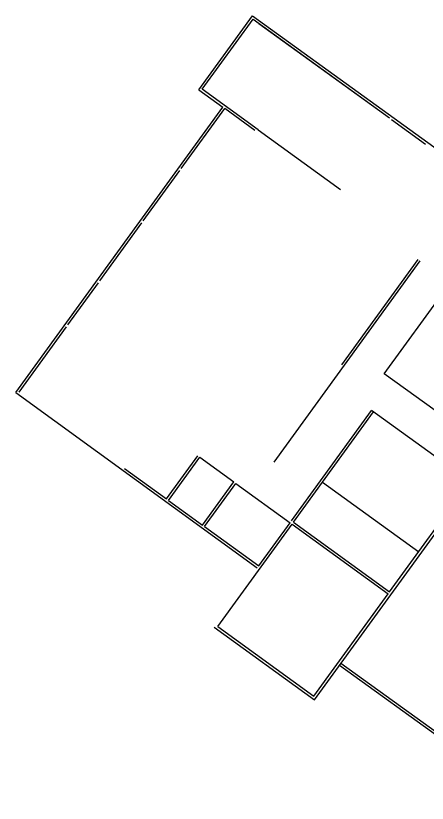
# Model space of a CAD drawing. Header units: metres. Extents: x 141303 to 146299, y 125960 to 127091.
# Drawn here: x 141881.5 to 141914.7, y 126570.8 to 126634.4 of the extents above; entities that cross this region are included whole.
import ezdxf

# ---------------------------------------------------------------- set-up
doc = ezdxf.new("R2010")
doc.units = ezdxf.units.M
doc.header["$MEASUREMENT"] = 0
doc.layers.add('NVMI_WALL', color=7, linetype='Continuous', lineweight=30)

msp = doc.modelspace()

# ---------------------------------------------------------------- linework, layer by layer
at = {"layer": 'NVMI_WALL'}
for p, q in [((141896.27093, 126628.39687), (141900.60753, 126634.36747)), ((141900.60753, 126634.36747), (141918.75037, 126621.23081)), ((141896.55028, 126628.44116), (141900.65199, 126634.08836)), ((141900.65199, 126634.08836), (141911.66757, 126626.11231)), ((141901.12937, 126633.7427), (141911.66757, 126626.11231)), ((141896.27093, 126628.39687), (141898.21277, 126626.98646)), ((141901.08125, 126625.1502), (141896.55028, 126628.44116)), ((141891.50324, 126617.74883), (141898.21277, 126626.98646)), ((141894.85239, 126622.01958), (141898.37841, 126626.87418)), ((141900.80571, 126625.11117), (141898.37841, 126626.87418)), ((141911.82957, 126625.99502), (141914.58346, 126624.00101)), ((141901.08125, 126625.1502), (141907.71587, 126620.33131)), ((141891.78277, 126617.79335), (141894.73485, 126621.85776)), ((141911.24554, 126605.45197), (141922.25803, 126620.61389)), ((141881.49706, 126603.92945), (141891.50324, 126617.74883)), ((141888.28249, 126612.95968), (141891.66524, 126617.63153)), ((141902.35142, 126598.3115), (141914.15271, 126614.55944)), ((141907.82017, 126606.18117), (141913.99071, 126614.67674)), ((141885.70201, 126609.39581), (141888.1652, 126612.79768)), ((141881.77617, 126603.97391), (141885.58471, 126609.23382)), ((141919.8844, 126599.19684), (141911.24554, 126605.45197)), ((141881.49706, 126603.92945), (141900.9934, 126589.76876)), ((141903.76133, 126593.57963), (141910.22895, 126602.48421)), ((141926.23412, 126590.89536), (141910.22895, 126602.48421)), ((141903.92315, 126593.46209), (141910.39094, 126602.36691)), ((141893.66721, 126595.33715), (141896.20007, 126598.82437)), ((141893.82903, 126595.21961), (141896.36189, 126598.70684)), ((141896.36189, 126598.70684), (141899.11283, 126596.70876)), ((141890.26899, 126597.80536), (141893.66721, 126595.33715)), ((141914.69368, 126591.96895), (141918.13444, 126596.76009)), ((141896.57997, 126593.22154), (141899.11283, 126596.70876)), ((141896.74179, 126593.104), (141899.27465, 126596.59123)), ((141899.27465, 126596.59123), (141903.64379, 126593.41781)), ((141905.61027, 126579.12264), (141918.3221, 126596.62421)), ((141906.27348, 126596.69802), (141914.03431, 126591.06113)), ((141893.82903, 126595.21961), (141896.57997, 126593.22154)), ((141896.74179, 126593.104), (141901.11093, 126589.93058)), ((141897.80515, 126585.03888), (141903.80561, 126593.30027)), ((141901.11093, 126589.93058), (141903.64379, 126593.41781)), ((141903.80561, 126593.30027), (141911.56644, 126587.66339)), ((141903.92315, 126593.46209), (141911.68397, 126587.82521)), ((141911.68397, 126587.82521), (141914.69368, 126591.96895)), ((141913.43059, 126590.26368), (141913.44664, 126590.25203)), ((141905.56598, 126579.40199), (141911.56644, 126587.66339)), ((141897.5258, 126584.99459), (141905.61027, 126579.12264)), ((141897.80515, 126585.03888), (141905.56598, 126579.40199)), ((141923.01202, 126570.75837), (141907.63032, 126581.89579)), ((141921.18539, 126572.3279), (141907.74762, 126582.05778))]:
    msp.add_line(p, q, dxfattribs=at)

doc.saveas('drawing.dxf')
